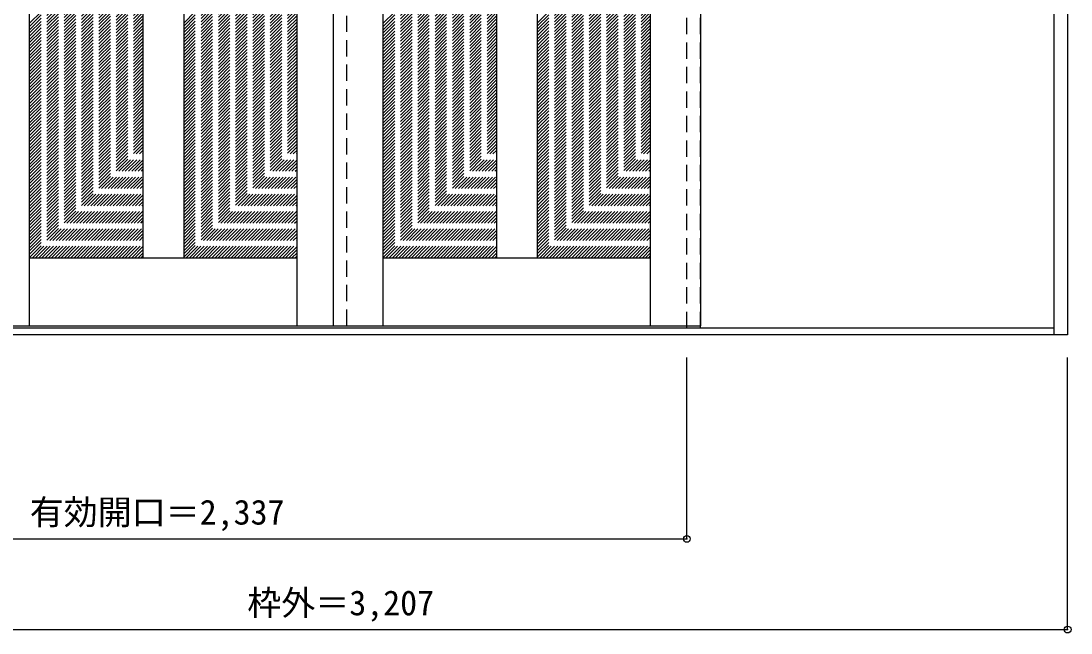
# Model space of a CAD drawing. Units: millimetres, scale not verified. Extents: x -1740 to 2020, y -1660 to 1052.
# Drawn here: x -297 to 2020, y -1660 to -310 of the extents above; entities that cross this region are included whole.
import ezdxf
from ezdxf.enums import TextEntityAlignment as Align

# ---------------------------------------------------------------- set-up
doc = ezdxf.new("R2010")
doc.units = ezdxf.units.MM
doc.header["$LTSCALE"] = 30
doc.header["$PDMODE"] = 32
doc.header["$PDSIZE"] = 15
doc.linetypes.add('DASHED1', pattern=[1.8, 1.2, -0.6])
doc.layers.add('0-0', color=4, linetype='DASHED1')
doc.layers.add('0-1_寸法', color=7, linetype='Continuous')
doc.styles.add('ＭＳ ゴシック', font='')
doc.styles.get('ＭＳ ゴシック').set_extended_font_data('MS Gothic')

msp = doc.modelspace()

# ---------------------------------------------------------------- linework, layer by layer
at = {"layer": '0-0', "color": 3, "linetype": 'Continuous'}
for p, q in [((1982.05, -1002.48), (1982.05, 1044.52)), ((2012.05, 1044.52), (2012.05, -1002.48)), ((-277.95, -982.48), (-277.95, 1000.52)), ((312.05, -982.48), (312.05, 1000.52)), ((392.05, 1000.52), (392.05, -982.48)), ((502.05, -982.48), (502.05, 1000.52)), ((1092.05, -982.48), (1092.05, 1000.52)), ((1202.05, 1000.52), (1202.05, -982.48)), ((-27.95, 865.52), (-27.95, -832.48)), ((62.05, 865.52), (62.05, -832.48)), ((752.05, 865.52), (752.05, -832.48)), ((842.05, 865.52), (842.05, -832.48)), ((-277.95, -832.48), (312.05, -832.48)), ((502.05, -832.48), (1092.05, -832.48)), ((-1164.95, -982.48), (1202.05, -982.48)), ((1982.05, -987.48), (-1164.95, -987.48)), ((2012.05, -1002.48), (-1194.95, -1002.48))]:
    msp.add_line(p, q, dxfattribs=at)
at = {"layer": '0-0'}
for p, q in [((422.05, -982.48), (422.05, 1000.52)), ((1172.05, -987.48), (1172.05, 1008.52)), ((1202.05, -987.48), (1202.05, 1008.52)), ((-277.95, -315.33), (-27.95, -65.33)), ((62.05, -314.74), (312.05, -64.74)), ((502.05, -315.33), (752.05, -65.33)), ((842.05, -314.74), (1092.05, -64.74)), ((-277.95, -322.4), (-27.95, -72.4)), ((-277.95, -329.47), (-27.95, -79.47)), ((-277.95, -336.55), (-27.95, -86.55)), ((62.05, -321.81), (312.05, -71.81)), ((62.05, -328.89), (312.05, -78.89)), ((62.05, -335.96), (312.05, -85.96)), ((502.05, -322.4), (752.05, -72.4)), ((502.05, -329.47), (752.05, -79.47)), ((502.05, -336.55), (752.05, -86.55)), ((842.05, -321.81), (1092.05, -71.81)), ((842.05, -328.89), (1092.05, -78.89)), ((842.05, -335.96), (1092.05, -85.96)), ((-277.95, -343.62), (-27.95, -93.62)), ((-277.95, -350.69), (-27.95, -100.69)), ((-277.95, -357.76), (-27.95, -107.76)), ((-277.95, -364.83), (-27.95, -114.83)), ((62.05, -343.03), (312.05, -93.03)), ((62.05, -350.1), (312.05, -100.1)), ((62.05, -357.17), (312.05, -107.17)), ((62.05, -364.24), (312.05, -114.24)), ((502.05, -343.62), (752.05, -93.62)), ((502.05, -350.69), (752.05, -100.69)), ((502.05, -357.76), (752.05, -107.76)), ((502.05, -364.83), (752.05, -114.83)), ((842.05, -343.03), (1092.05, -93.03)), ((842.05, -350.1), (1092.05, -100.1)), ((842.05, -357.17), (1092.05, -107.17)), ((842.05, -364.24), (1092.05, -114.24)), ((-277.95, -371.9), (-27.95, -121.9)), ((-277.95, -378.97), (-27.95, -128.97)), ((-277.95, -386.04), (-27.95, -136.04)), ((62.05, -371.31), (312.05, -121.31)), ((62.05, -378.38), (312.05, -128.38)), ((62.05, -385.45), (312.05, -135.45)), ((502.05, -371.9), (752.05, -121.9)), ((502.05, -378.97), (752.05, -128.97)), ((502.05, -386.04), (752.05, -136.04)), ((842.05, -371.31), (1092.05, -121.31)), ((842.05, -378.38), (1092.05, -128.38)), ((842.05, -385.45), (1092.05, -135.45)), ((-277.95, -393.11), (-27.95, -143.11)), ((-277.95, -400.18), (-27.95, -150.18)), ((-277.95, -407.26), (-27.95, -157.26)), ((62.05, -392.52), (312.05, -142.52)), ((62.05, -399.6), (312.05, -149.6)), ((62.05, -406.67), (312.05, -156.67)), ((502.05, -393.11), (752.05, -143.11)), ((502.05, -400.18), (752.05, -150.18)), ((502.05, -407.26), (752.05, -157.26)), ((842.05, -392.52), (1092.05, -142.52)), ((842.05, -399.6), (1092.05, -149.6)), ((842.05, -406.67), (1092.05, -156.67)), ((-277.95, -414.33), (-27.95, -164.33)), ((-277.95, -421.4), (-27.95, -171.4)), ((-277.95, -428.47), (-27.95, -178.47)), ((62.05, -413.74), (312.05, -163.74)), ((62.05, -420.81), (312.05, -170.81)), ((62.05, -427.88), (312.05, -177.88)), ((62.05, -434.95), (312.05, -184.95)), ((502.05, -414.33), (752.05, -164.33)), ((502.05, -421.4), (752.05, -171.4)), ((502.05, -428.47), (752.05, -178.47)), ((842.05, -413.74), (1092.05, -163.74)), ((842.05, -420.81), (1092.05, -170.81)), ((842.05, -427.88), (1092.05, -177.88)), ((842.05, -434.95), (1092.05, -184.95)), ((-277.95, -435.54), (-27.95, -185.54)), ((-277.95, -442.61), (-27.95, -192.61)), ((-277.95, -449.68), (-27.95, -199.68)), ((-277.95, -456.75), (-27.95, -206.75)), ((62.05, -442.02), (312.05, -192.02)), ((62.05, -449.09), (312.05, -199.09)), ((62.05, -456.16), (312.05, -206.16)), ((502.05, -435.54), (752.05, -185.54)), ((502.05, -442.61), (752.05, -192.61)), ((502.05, -449.68), (752.05, -199.68)), ((502.05, -456.75), (752.05, -206.75)), ((842.05, -442.02), (1092.05, -192.02)), ((842.05, -449.09), (1092.05, -199.09)), ((842.05, -456.16), (1092.05, -206.16)), ((-277.95, -463.82), (-27.95, -213.82)), ((-277.95, -470.9), (-27.95, -220.9)), ((-277.95, -477.97), (-27.95, -227.97)), ((62.05, -463.24), (312.05, -213.24)), ((62.05, -470.31), (312.05, -220.31)), ((62.05, -477.38), (312.05, -227.38)), ((502.05, -463.82), (752.05, -213.82)), ((502.05, -470.9), (752.05, -220.9)), ((502.05, -477.97), (752.05, -227.97)), ((842.05, -463.24), (1092.05, -213.24)), ((842.05, -470.31), (1092.05, -220.31)), ((842.05, -477.38), (1092.05, -227.38)), ((-277.95, -485.04), (-27.95, -235.04)), ((-277.95, -492.11), (-27.95, -242.11)), ((-277.95, -499.18), (-27.95, -249.18)), ((62.05, -484.45), (312.05, -234.45)), ((62.05, -491.52), (312.05, -241.52)), ((62.05, -498.59), (312.05, -248.59)), ((502.05, -485.04), (752.05, -235.04)), ((502.05, -492.11), (752.05, -242.11)), ((502.05, -499.18), (752.05, -249.18)), ((842.05, -484.45), (1092.05, -234.45)), ((842.05, -491.52), (1092.05, -241.52)), ((842.05, -498.59), (1092.05, -248.59)), ((-277.95, -506.25), (-27.95, -256.25)), ((-277.95, -513.32), (-27.95, -263.32)), ((-277.95, -520.39), (-27.95, -270.39)), ((-277.95, -527.46), (-27.95, -277.46)), ((62.05, -505.66), (312.05, -255.66)), ((62.05, -512.73), (312.05, -262.73)), ((62.05, -519.8), (312.05, -269.8)), ((62.05, -526.88), (312.05, -276.88)), ((502.05, -506.25), (752.05, -256.25)), ((502.05, -513.32), (752.05, -263.32)), ((502.05, -520.39), (752.05, -270.39)), ((502.05, -527.46), (752.05, -277.46)), ((842.05, -505.66), (1092.05, -255.66)), ((842.05, -512.73), (1092.05, -262.73)), ((842.05, -519.8), (1092.05, -269.8)), ((842.05, -526.88), (1092.05, -276.88)), ((-277.95, -534.54), (-27.95, -284.54)), ((-277.95, -541.61), (-27.95, -291.61)), ((-277.95, -548.68), (-27.95, -298.68)), ((62.05, -533.95), (312.05, -283.95)), ((62.05, -541.02), (312.05, -291.02)), ((62.05, -548.09), (312.05, -298.09)), ((502.05, -534.54), (752.05, -284.54)), ((502.05, -541.61), (752.05, -291.61)), ((502.05, -548.68), (752.05, -298.68)), ((842.05, -533.95), (1092.05, -283.95)), ((842.05, -541.02), (1092.05, -291.02)), ((842.05, -548.09), (1092.05, -298.09)), ((-277.95, -555.75), (-27.95, -305.75)), ((-277.95, -562.82), (-27.95, -312.82)), ((-277.95, -569.89), (-27.95, -319.89)), ((62.05, -555.16), (312.05, -305.16)), ((62.05, -562.23), (312.05, -312.23)), ((62.05, -569.3), (312.05, -319.3)), ((502.05, -555.75), (752.05, -305.75)), ((502.05, -562.82), (752.05, -312.82)), ((502.05, -569.89), (752.05, -319.89)), ((842.05, -555.16), (1092.05, -305.16)), ((842.05, -562.23), (1092.05, -312.23)), ((842.05, -569.3), (1092.05, -319.3)), ((-277.95, -576.96), (-27.95, -326.96)), ((-277.95, -584.03), (-27.95, -334.03)), ((-277.95, -591.1), (-27.95, -341.1)), ((62.05, -576.37), (312.05, -326.37)), ((62.05, -583.44), (312.05, -333.44)), ((62.05, -590.51), (312.05, -340.51)), ((502.05, -576.96), (752.05, -326.96)), ((502.05, -584.03), (752.05, -334.03)), ((502.05, -591.1), (752.05, -341.1)), ((842.05, -576.37), (1092.05, -326.37)), ((842.05, -583.44), (1092.05, -333.44)), ((842.05, -590.51), (1092.05, -340.51)), ((-277.95, -598.17), (-27.95, -348.17)), ((-277.95, -605.25), (-27.95, -355.25)), ((-277.95, -612.32), (-27.95, -362.32)), ((-277.95, -619.39), (-27.95, -369.39)), ((62.05, -597.59), (312.05, -347.59)), ((62.05, -604.66), (312.05, -354.66)), ((62.05, -611.73), (312.05, -361.73)), ((62.05, -618.8), (312.05, -368.8)), ((502.05, -598.17), (752.05, -348.17)), ((502.05, -605.25), (752.05, -355.25)), ((502.05, -612.32), (752.05, -362.32)), ((502.05, -619.39), (752.05, -369.39)), ((842.05, -597.59), (1092.05, -347.59)), ((842.05, -604.66), (1092.05, -354.66)), ((842.05, -611.73), (1092.05, -361.73)), ((842.05, -618.8), (1092.05, -368.8)), ((-277.95, -626.46), (-27.95, -376.46)), ((-277.95, -633.53), (-27.95, -383.53)), ((-277.95, -640.6), (-27.95, -390.6)), ((62.05, -625.87), (312.05, -375.87)), ((62.05, -632.94), (312.05, -382.94)), ((62.05, -640.01), (312.05, -390.01)), ((502.05, -626.46), (752.05, -376.46)), ((502.05, -633.53), (752.05, -383.53)), ((502.05, -640.6), (752.05, -390.6)), ((842.05, -625.87), (1092.05, -375.87)), ((842.05, -632.94), (1092.05, -382.94)), ((842.05, -640.01), (1092.05, -390.01)), ((-277.95, -647.67), (-27.95, -397.67)), ((-277.95, -654.74), (-27.95, -404.74)), ((-277.95, -661.81), (-27.95, -411.81)), ((62.05, -647.08), (312.05, -397.08)), ((62.05, -654.15), (312.05, -404.15)), ((62.05, -661.23), (312.05, -411.23)), ((502.05, -647.67), (752.05, -397.67)), ((502.05, -654.74), (752.05, -404.74)), ((502.05, -661.81), (752.05, -411.81)), ((842.05, -647.08), (1092.05, -397.08)), ((842.05, -654.15), (1092.05, -404.15)), ((842.05, -661.23), (1092.05, -411.23)), ((-277.95, -668.89), (-27.95, -418.89)), ((-277.95, -675.96), (-27.95, -425.96)), ((-277.95, -683.03), (-27.95, -433.03)), ((-277.95, -690.1), (-27.95, -440.1)), ((62.05, -668.3), (312.05, -418.3)), ((62.05, -675.37), (312.05, -425.37)), ((62.05, -682.44), (312.05, -432.44)), ((62.05, -689.51), (312.05, -439.51)), ((502.05, -668.89), (752.05, -418.89)), ((502.05, -675.96), (752.05, -425.96)), ((502.05, -683.03), (752.05, -433.03)), ((502.05, -690.1), (752.05, -440.1)), ((842.05, -668.3), (1092.05, -418.3)), ((842.05, -675.37), (1092.05, -425.37)), ((842.05, -682.44), (1092.05, -432.44)), ((842.05, -689.51), (1092.05, -439.51)), ((-277.95, -697.17), (-27.95, -447.17)), ((-277.95, -704.24), (-27.95, -454.24)), ((-277.95, -711.31), (-27.95, -461.31)), ((62.05, -696.58), (312.05, -446.58)), ((62.05, -703.65), (312.05, -453.65)), ((62.05, -710.72), (312.05, -460.72)), ((502.05, -697.17), (752.05, -447.17)), ((502.05, -704.24), (752.05, -454.24)), ((502.05, -711.31), (752.05, -461.31)), ((842.05, -696.58), (1092.05, -446.58)), ((842.05, -703.65), (1092.05, -453.65)), ((842.05, -710.72), (1092.05, -460.72)), ((-277.95, -718.38), (-27.95, -468.38)), ((-277.95, -725.45), (-27.95, -475.45)), ((-277.95, -732.52), (-27.95, -482.52)), ((62.05, -717.79), (312.05, -467.79)), ((62.05, -724.87), (312.05, -474.87)), ((62.05, -731.94), (312.05, -481.94)), ((502.05, -718.38), (752.05, -468.38)), ((502.05, -725.45), (752.05, -475.45)), ((502.05, -732.52), (752.05, -482.52)), ((842.05, -717.79), (1092.05, -467.79)), ((842.05, -724.87), (1092.05, -474.87)), ((842.05, -731.94), (1092.05, -481.94)), ((-277.95, -739.6), (-27.95, -489.6)), ((-277.95, -746.67), (-27.95, -496.67)), ((-277.95, -753.74), (-27.95, -503.74)), ((62.05, -739.01), (312.05, -489.01)), ((62.05, -746.08), (312.05, -496.08)), ((62.05, -753.15), (312.05, -503.15)), ((502.05, -739.6), (752.05, -489.6)), ((502.05, -746.67), (752.05, -496.67)), ((502.05, -753.74), (752.05, -503.74)), ((842.05, -739.01), (1092.05, -489.01)), ((842.05, -746.08), (1092.05, -496.08)), ((842.05, -753.15), (1092.05, -503.15)), ((-277.95, -760.81), (-27.95, -510.81)), ((-277.95, -767.88), (-27.95, -517.88)), ((-277.95, -774.95), (-27.95, -524.95)), ((-277.95, -782.02), (-27.95, -532.02)), ((62.05, -760.22), (312.05, -510.22)), ((62.05, -767.29), (312.05, -517.29)), ((62.05, -774.36), (312.05, -524.36)), ((62.05, -781.43), (312.05, -531.43)), ((502.05, -760.81), (752.05, -510.81)), ((502.05, -767.88), (752.05, -517.88)), ((502.05, -774.95), (752.05, -524.95)), ((502.05, -782.02), (752.05, -532.02)), ((842.05, -760.22), (1092.05, -510.22)), ((842.05, -767.29), (1092.05, -517.29)), ((842.05, -774.36), (1092.05, -524.36)), ((842.05, -781.43), (1092.05, -531.43)), ((-277.95, -789.09), (-27.95, -539.09)), ((-277.95, -796.16), (-27.95, -546.16)), ((-277.95, -803.24), (-27.95, -553.24)), ((62.05, -788.5), (312.05, -538.5)), ((62.05, -795.58), (312.05, -545.58)), ((62.05, -802.65), (312.05, -552.65)), ((502.05, -789.09), (752.05, -539.09)), ((502.05, -796.16), (752.05, -546.16)), ((502.05, -803.24), (752.05, -553.24)), ((842.05, -788.5), (1092.05, -538.5)), ((842.05, -795.58), (1092.05, -545.58)), ((842.05, -802.65), (1092.05, -552.65)), ((-277.95, -810.31), (-27.95, -560.31)), ((-277.95, -817.38), (-27.95, -567.38)), ((-277.95, -824.45), (-27.95, -574.45)), ((62.05, -809.72), (312.05, -559.72)), ((62.05, -816.79), (312.05, -566.79)), ((62.05, -823.86), (312.05, -573.86)), ((502.05, -810.31), (752.05, -560.31)), ((502.05, -817.38), (752.05, -567.38)), ((502.05, -824.45), (752.05, -574.45)), ((842.05, -809.72), (1092.05, -559.72)), ((842.05, -816.79), (1092.05, -566.79)), ((842.05, -823.86), (1092.05, -573.86)), ((-277.95, -831.52), (-27.95, -581.52)), ((-271.84, -832.48), (-27.95, -588.59)), ((-264.77, -832.48), (-27.95, -595.66)), ((62.05, -830.93), (312.05, -580.93)), ((67.57, -832.48), (312.05, -588)), ((74.64, -832.48), (312.05, -595.07)), ((81.71, -832.48), (312.05, -602.14)), ((502.05, -831.52), (752.05, -581.52)), ((508.16, -832.48), (752.05, -588.59)), ((515.23, -832.48), (752.05, -595.66)), ((842.05, -830.93), (1092.05, -580.93)), ((847.57, -832.48), (1092.05, -588)), ((854.64, -832.48), (1092.05, -595.07)), ((861.71, -832.48), (1092.05, -602.14)), ((-257.7, -832.48), (-27.95, -602.73)), ((-250.63, -832.48), (-27.95, -609.8)), ((-243.56, -832.48), (-27.95, -616.88)), ((-236.49, -832.48), (-27.95, -623.95)), ((88.78, -832.48), (312.05, -609.22)), ((95.85, -832.48), (312.05, -616.29)), ((102.93, -832.48), (312.05, -623.36)), ((522.3, -832.48), (752.05, -602.73)), ((529.37, -832.48), (752.05, -609.8)), ((536.44, -832.48), (752.05, -616.88)), ((543.51, -832.48), (752.05, -623.95)), ((868.78, -832.48), (1092.05, -609.22)), ((875.85, -832.48), (1092.05, -616.29)), ((882.93, -832.48), (1092.05, -623.36)), ((-229.41, -832.48), (-27.95, -631.02)), ((-222.34, -832.48), (-27.95, -638.09)), ((-215.27, -832.48), (-27.95, -645.16)), ((110, -832.48), (312.05, -630.43)), ((117.07, -832.48), (312.05, -637.5)), ((124.14, -832.48), (312.05, -644.57)), ((550.59, -832.48), (752.05, -631.02)), ((557.66, -832.48), (752.05, -638.09)), ((564.73, -832.48), (752.05, -645.16)), ((890, -832.48), (1092.05, -630.43)), ((897.07, -832.48), (1092.05, -637.5)), ((904.14, -832.48), (1092.05, -644.57)), ((-208.2, -832.48), (-27.95, -652.23)), ((-201.13, -832.48), (-27.95, -659.3)), ((-194.06, -832.48), (-27.95, -666.37)), ((131.21, -832.48), (312.05, -651.64)), ((138.28, -832.48), (312.05, -658.71)), ((145.35, -832.48), (312.05, -665.78)), ((571.8, -832.48), (752.05, -652.23)), ((578.87, -832.48), (752.05, -659.3)), ((585.94, -832.48), (752.05, -666.37)), ((911.21, -832.48), (1092.05, -651.64)), ((918.28, -832.48), (1092.05, -658.71)), ((925.35, -832.48), (1092.05, -665.78)), ((-186.99, -832.48), (-27.95, -673.44)), ((-179.92, -832.48), (-27.95, -680.51)), ((-172.85, -832.48), (-27.95, -687.59)), ((-165.77, -832.48), (-27.95, -694.66)), ((152.42, -832.48), (312.05, -672.86)), ((159.49, -832.48), (312.05, -679.93)), ((166.57, -832.48), (312.05, -687)), ((173.64, -832.48), (312.05, -694.07)), ((593.01, -832.48), (752.05, -673.44)), ((600.08, -832.48), (752.05, -680.51)), ((607.15, -832.48), (752.05, -687.59)), ((614.23, -832.48), (752.05, -694.66)), ((932.42, -832.48), (1092.05, -672.86)), ((939.49, -832.48), (1092.05, -679.93)), ((946.57, -832.48), (1092.05, -687)), ((953.64, -832.48), (1092.05, -694.07)), ((-158.7, -832.48), (-27.95, -701.73)), ((-151.63, -832.48), (-27.95, -708.8)), ((-144.56, -832.48), (-27.95, -715.87)), ((180.71, -832.48), (312.05, -701.14)), ((187.78, -832.48), (312.05, -708.21)), ((194.85, -832.48), (312.05, -715.28)), ((621.3, -832.48), (752.05, -701.73)), ((628.37, -832.48), (752.05, -708.8)), ((635.44, -832.48), (752.05, -715.87)), ((960.71, -832.48), (1092.05, -701.14)), ((967.78, -832.48), (1092.05, -708.21)), ((974.85, -832.48), (1092.05, -715.28)), ((-137.49, -832.48), (-27.95, -722.94)), ((-130.42, -832.48), (-27.95, -730.01)), ((-123.35, -832.48), (-27.95, -737.08)), ((201.92, -832.48), (312.05, -722.35)), ((208.99, -832.48), (312.05, -729.42)), ((216.06, -832.48), (312.05, -736.49)), ((642.51, -832.48), (752.05, -722.94)), ((649.58, -832.48), (752.05, -730.01)), ((656.65, -832.48), (752.05, -737.08)), ((981.92, -832.48), (1092.05, -722.35)), ((988.99, -832.48), (1092.05, -729.42)), ((996.06, -832.48), (1092.05, -736.49)), ((-116.28, -832.48), (-27.95, -744.15)), ((-109.21, -832.48), (-27.95, -751.23)), ((-102.14, -832.48), (-27.95, -758.3)), ((223.13, -832.48), (312.05, -743.57)), ((230.21, -832.48), (312.05, -750.64)), ((237.28, -832.48), (312.05, -757.71)), ((663.72, -832.48), (752.05, -744.15)), ((670.79, -832.48), (752.05, -751.23)), ((677.86, -832.48), (752.05, -758.3)), ((1003.13, -832.48), (1092.05, -743.57)), ((1010.21, -832.48), (1092.05, -750.64)), ((1017.28, -832.48), (1092.05, -757.71)), ((-95.06, -832.48), (-27.95, -765.37)), ((-87.99, -832.48), (-27.95, -772.44)), ((-80.92, -832.48), (-27.95, -779.51)), ((-73.85, -832.48), (-27.95, -786.58)), ((244.35, -832.48), (312.05, -764.78)), ((251.42, -832.48), (312.05, -771.85)), ((258.49, -832.48), (312.05, -778.92)), ((265.56, -832.48), (312.05, -785.99)), ((684.94, -832.48), (752.05, -765.37)), ((692.01, -832.48), (752.05, -772.44)), ((699.08, -832.48), (752.05, -779.51)), ((706.15, -832.48), (752.05, -786.58)), ((1024.35, -832.48), (1092.05, -764.78)), ((1031.42, -832.48), (1092.05, -771.85)), ((1038.49, -832.48), (1092.05, -778.92)), ((1045.56, -832.48), (1092.05, -785.99)), ((-66.78, -832.48), (-27.95, -793.65)), ((-59.71, -832.48), (-27.95, -800.72)), ((-52.64, -832.48), (-27.95, -807.79)), ((272.63, -832.48), (312.05, -793.06)), ((279.7, -832.48), (312.05, -800.13)), ((286.77, -832.48), (312.05, -807.21)), ((713.22, -832.48), (752.05, -793.65)), ((720.29, -832.48), (752.05, -800.72)), ((727.36, -832.48), (752.05, -807.79)), ((1052.63, -832.48), (1092.05, -793.06)), ((1059.7, -832.48), (1092.05, -800.13)), ((1066.77, -832.48), (1092.05, -807.21)), ((-45.57, -832.48), (-27.95, -814.87)), ((-38.5, -832.48), (-27.95, -821.94)), ((-31.42, -832.48), (-27.95, -829.01)), ((293.84, -832.48), (312.05, -814.28)), ((300.92, -832.48), (312.05, -821.35)), ((307.99, -832.48), (312.05, -828.42)), ((734.43, -832.48), (752.05, -814.87)), ((741.5, -832.48), (752.05, -821.94)), ((748.58, -832.48), (752.05, -829.01)), ((1073.84, -832.48), (1092.05, -814.28)), ((1080.92, -832.48), (1092.05, -821.35)), ((1087.99, -832.48), (1092.05, -828.42))]:
    msp.add_line(p, q, dxfattribs=at)
at = {"layer": '0-1_寸法', "color": 4}
for points in [[(-1194.95, -1652.48), (2012.05, -1652.48), (2012.05, -1052.48)], [(-1164.95, -1452.48), (1172.05, -1452.48), (1172.05, -1052.48)]]:
    msp.add_lwpolyline(points, dxfattribs=at)
at = {"layer": '0-1_寸法'}
for p in [(1172.05, -1452.48), (2012.05, -1652.48)]:
    msp.add_point(p, dxfattribs=at)

# ---------------------------------------------------------------- texts
at = {"layer": '0-1_寸法', "style": 'ＭＳ ゴシック'}
for s, p in [('有効開口＝2,337', (-277.7, -1437.48)), ('枠外＝3,207', (202.3, -1637.48))]:
    msp.add_text(s, height=54.99, dxfattribs=at).set_placement(p, align=Align.BOTTOM_LEFT)

doc.saveas('drawing.dxf')
